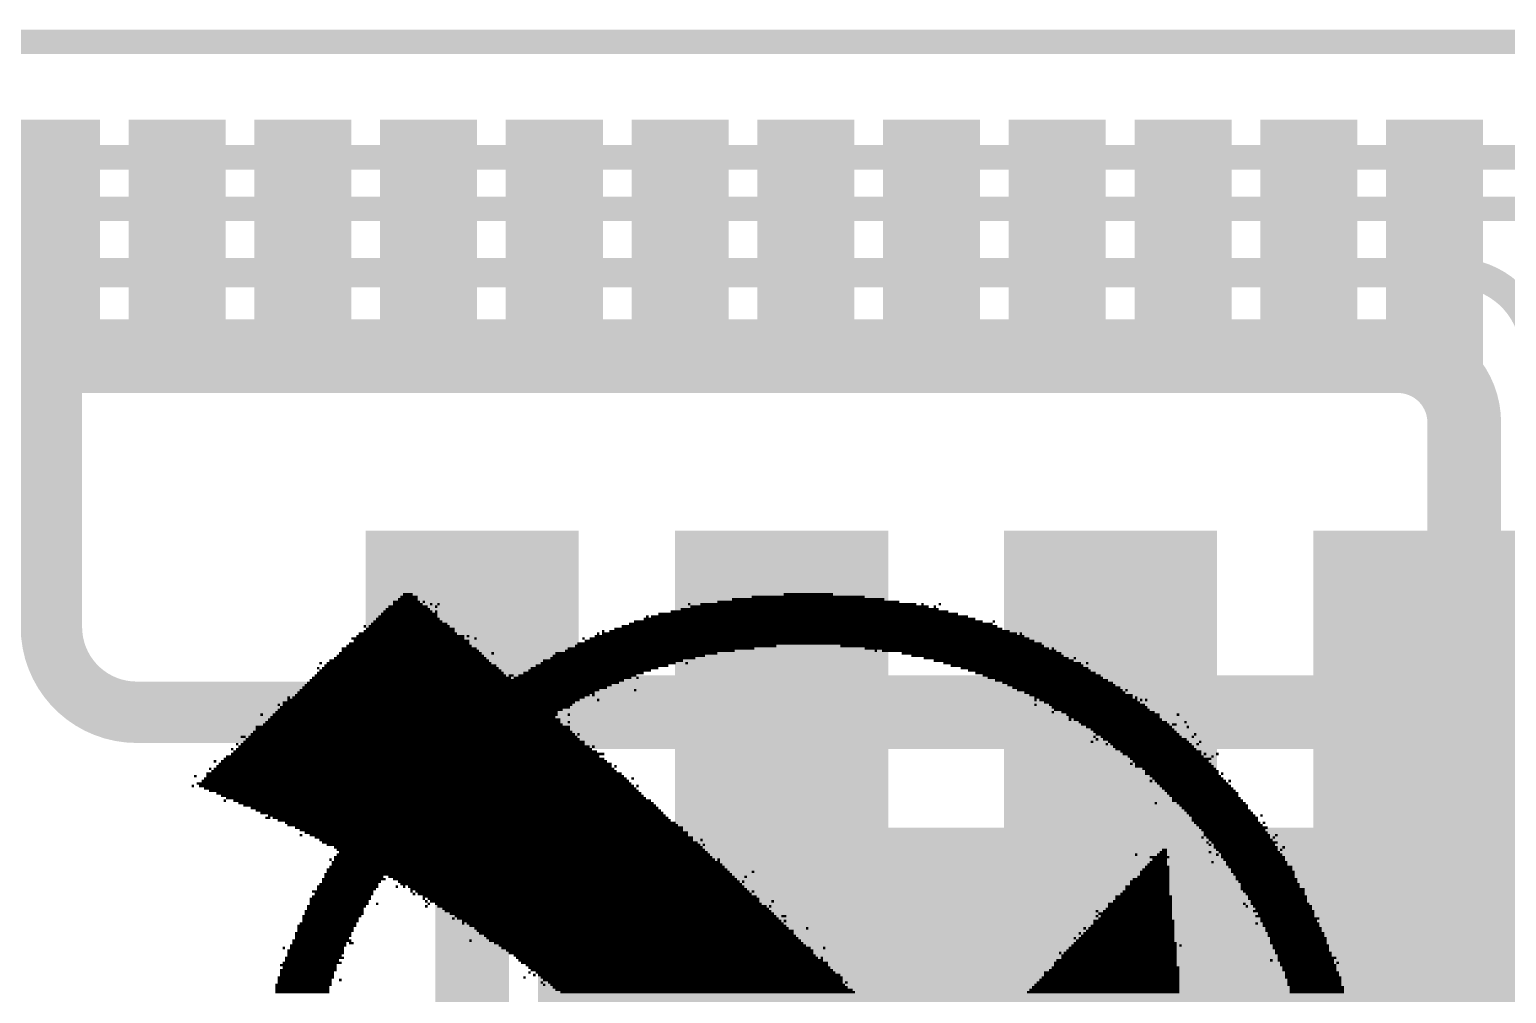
# Model space of a CAD drawing. Header units: millimetres. Extents: x 2.38 to 5.41, y 1.88 to 4.71.
# Drawn here: x 2.802 to 3.403, y 4.152 to 4.544 of the extents above; entities that cross this region are included whole.
import ezdxf

# ---------------------------------------------------------------- set-up
doc = ezdxf.new("R2010")
doc.units = ezdxf.units.MM
doc.header["$MEASUREMENT"] = 0
for name, color, linetype in [('BottomLayer', 5, 'Continuous'), ('BottomOverlay', 54, 'Continuous'), ('Mechanical2', 216, 'Continuous'), ('TopLayer', 1, 'Continuous'), ('TopPaste', 8, 'Continuous'), ('TopSolder', 216, 'Continuous')]:
    doc.layers.add(name, color=color, linetype=linetype)

# ---------------------------------------------------------------- blocks, each defined once
blk = doc.blocks.new('UC200T_37')
at = {"layer": 'TopLayer'}
for points in [[(-0.10236, -0.44291), (-0.02362, -0.44291), (-0.10236, -0.31299), (-0.02362, -0.31299)], [(0.02362, -0.44291), (0.10236, -0.44291), (0.02362, -0.31299), (0.10236, -0.31299)], [(0.15748, -0.44291), (0.23622, -0.44291), (0.15748, -0.31299), (0.23622, -0.31299)], [(0.28346, -0.44291), (0.3622, -0.44291), (0.28346, -0.31299), (0.3622, -0.31299)], [(-0.05315, -0.61024), (-0.05315, -0.51181), (-0.08465, -0.61024), (-0.08465, -0.51181)], [(-0.00197, -0.61024), (-0.00197, -0.51181), (-0.03346, -0.61024), (-0.03346, -0.51181)], [(0.04921, -0.61024), (0.04921, -0.51181), (0.01772, -0.61024), (0.01772, -0.51181)], [(0.10039, -0.61024), (0.10039, -0.51181), (0.0689, -0.61024), (0.0689, -0.51181)], [(0.15157, -0.61024), (0.15157, -0.51181), (0.12008, -0.61024), (0.12008, -0.51181)], [(0.20276, -0.61024), (0.20276, -0.51181), (0.17126, -0.61024), (0.17126, -0.51181)], [(0.25394, -0.61024), (0.25394, -0.51181), (0.22244, -0.61024), (0.22244, -0.51181)], [(0.30512, -0.61024), (0.30512, -0.51181), (0.27362, -0.61024), (0.27362, -0.51181)], [(0.3563, -0.61024), (0.3563, -0.51181), (0.3248, -0.61024), (0.3248, -0.51181)], [(0.40748, -0.61024), (0.40748, -0.51181), (0.37598, -0.61024), (0.37598, -0.51181)], [(0.45866, -0.61024), (0.45866, -0.51181), (0.42717, -0.61024), (0.42717, -0.51181)], [(0.50984, -0.61024), (0.50984, -0.51181), (0.47835, -0.61024), (0.47835, -0.51181)]]:
    blk.add_solid(points, dxfattribs=at)
at = {"layer": 'TopPaste'}
for points in [[(-0.10236, -0.44291), (-0.02362, -0.44291), (-0.10236, -0.31299), (-0.02362, -0.31299)], [(0.02362, -0.44291), (0.10236, -0.44291), (0.02362, -0.31299), (0.10236, -0.31299)], [(0.15748, -0.44291), (0.23622, -0.44291), (0.15748, -0.31299), (0.23622, -0.31299)], [(0.28346, -0.44291), (0.3622, -0.44291), (0.28346, -0.31299), (0.3622, -0.31299)], [(-0.05315, -0.61024), (-0.05315, -0.51181), (-0.08465, -0.61024), (-0.08465, -0.51181)], [(-0.00197, -0.61024), (-0.00197, -0.51181), (-0.03346, -0.61024), (-0.03346, -0.51181)], [(0.04921, -0.61024), (0.04921, -0.51181), (0.01772, -0.61024), (0.01772, -0.51181)], [(0.10039, -0.61024), (0.10039, -0.51181), (0.0689, -0.61024), (0.0689, -0.51181)], [(0.15157, -0.61024), (0.15157, -0.51181), (0.12008, -0.61024), (0.12008, -0.51181)], [(0.20276, -0.61024), (0.20276, -0.51181), (0.17126, -0.61024), (0.17126, -0.51181)], [(0.25394, -0.61024), (0.25394, -0.51181), (0.22244, -0.61024), (0.22244, -0.51181)], [(0.30512, -0.61024), (0.30512, -0.51181), (0.27362, -0.61024), (0.27362, -0.51181)], [(0.3563, -0.61024), (0.3563, -0.51181), (0.3248, -0.61024), (0.3248, -0.51181)], [(0.40748, -0.61024), (0.40748, -0.51181), (0.37598, -0.61024), (0.37598, -0.51181)], [(0.45866, -0.61024), (0.45866, -0.51181), (0.42717, -0.61024), (0.42717, -0.51181)], [(0.50984, -0.61024), (0.50984, -0.51181), (0.47835, -0.61024), (0.47835, -0.51181)]]:
    blk.add_solid(points, dxfattribs=at)
at = {"layer": 'TopSolder'}
for points in [[(-0.10636, -0.44691), (-0.01962, -0.44691), (-0.10636, -0.30899), (-0.01962, -0.30899)], [(0.01962, -0.44691), (0.10636, -0.44691), (0.01962, -0.30899), (0.10636, -0.30899)], [(0.15348, -0.44691), (0.24022, -0.44691), (0.15348, -0.30899), (0.24022, -0.30899)], [(0.27946, -0.44691), (0.3662, -0.44691), (0.27946, -0.30899), (0.3662, -0.30899)], [(-0.04915, -0.61424), (-0.04915, -0.50781), (-0.08865, -0.61424), (-0.08865, -0.50781)], [(0.00203, -0.61424), (0.00203, -0.50781), (-0.03746, -0.61424), (-0.03746, -0.50781)], [(0.05321, -0.61424), (0.05321, -0.50781), (0.01372, -0.61424), (0.01372, -0.50781)], [(0.10439, -0.61424), (0.10439, -0.50781), (0.0649, -0.61424), (0.0649, -0.50781)], [(0.15557, -0.61424), (0.15557, -0.50781), (0.11608, -0.61424), (0.11608, -0.50781)], [(0.20676, -0.61424), (0.20676, -0.50781), (0.16726, -0.61424), (0.16726, -0.50781)], [(0.25794, -0.61424), (0.25794, -0.50781), (0.21844, -0.61424), (0.21844, -0.50781)], [(0.30912, -0.61424), (0.30912, -0.50781), (0.26962, -0.61424), (0.26962, -0.50781)], [(0.3603, -0.61424), (0.3603, -0.50781), (0.3208, -0.61424), (0.3208, -0.50781)], [(0.41148, -0.61424), (0.41148, -0.50781), (0.37198, -0.61424), (0.37198, -0.50781)], [(0.46266, -0.61424), (0.46266, -0.50781), (0.42317, -0.61424), (0.42317, -0.50781)], [(0.51384, -0.61424), (0.51384, -0.50781), (0.47435, -0.61424), (0.47435, -0.50781)]]:
    blk.add_solid(points, dxfattribs=at)

msp = doc.modelspace()

# ---------------------------------------------------------------- linework, layer by layer
at = {"layer": 'BottomLayer'}
for points, const_width in [([(2.549, 4.492), (3.621, 4.492)], 0.01), ([(2.571, 4.471), (3.4182, 4.471)], 0.01), ([(2.588, 4.445), (3.382, 4.445)], 0.012), ([(2.554, 4.168), (2.797, 4.411)], 0.03), ([(2.797, 4.411), (3.359, 4.411)], 0.03), ([(3.386, 3.97468), (3.386, 4.384)], 0.03)]:
    msp.add_lwpolyline(points, dxfattribs=dict(at, const_width=const_width))
for points, const_width in [([(3.382, 4.445, -0.414214), (3.415, 4.412)], 0.012), ([(3.359, 4.411, -0.414214), (3.386, 4.384)], 0.03)]:
    msp.add_lwpolyline(points, format="xyb", dxfattribs=dict(at, const_width=const_width))
for points, const_width in [([(3.379, 4.445, 1), (3.385, 4.445, 1)], 0.006), ([(3.3515, 4.411, 1), (3.3665, 4.411, 1)], 0.015), ([(3.3785, 4.384, 1), (3.3935, 4.384, 1)], 0.015)]:
    msp.add_lwpolyline(points, format="xyb", close=True, dxfattribs=dict(at, const_width=const_width))
at = {"layer": 'BottomOverlay', "const_width": 0.001}
for points in [[(2.95, 4.311), (2.961, 4.311)], [(2.952, 4.312), (2.96, 4.312)], [(2.953, 4.313), (2.96, 4.313)], [(2.954, 4.314), (2.958, 4.314)], [(2.962, 4.311), (2.963, 4.311)], [(3.082, 4.311), (3.156, 4.311)], [(3.088, 4.312), (3.15, 4.312)], [(3.096, 4.313), (3.142, 4.313)], [(3.109, 4.314), (3.129, 4.314)], [(2.944, 4.305), (2.968, 4.305)], [(2.945, 4.306), (2.968, 4.306)], [(2.946, 4.307), (2.966, 4.307)], [(2.947, 4.308), (2.965, 4.308)], [(2.948, 4.309), (2.964, 4.309)], [(2.95, 4.31), (2.962, 4.31)], [(2.965, 4.31), (2.966, 4.31)], [(2.967, 4.309), (2.968, 4.309)], [(2.967, 4.307), (2.968, 4.307)], [(2.968, 4.31), (2.969, 4.31)], [(3.053, 4.305), (3.054, 4.305)], [(3.055, 4.305), (3.184, 4.305)], [(3.058, 4.306), (3.18, 4.306)], [(3.063, 4.307), (3.176, 4.307)], [(3.067, 4.308), (3.172, 4.308)], [(3.07, 4.31), (3.071, 4.31)], [(3.071, 4.309), (3.168, 4.309)], [(3.075, 4.31), (3.163, 4.31)], [(3.165, 4.31), (3.166, 4.31)], [(3.17, 4.309), (3.171, 4.309)], [(3.172, 4.31), (3.173, 4.31)], [(2.936, 4.298), (2.976, 4.298)], [(2.938, 4.301), (2.939, 4.301)], [(2.938, 4.299), (2.975, 4.299)], [(2.939, 4.3), (2.975, 4.3)], [(2.94, 4.301), (2.973, 4.301)], [(2.941, 4.302), (2.972, 4.302)], [(2.942, 4.303), (2.97, 4.303)], [(2.943, 4.304), (2.969, 4.304)], [(3.033, 4.298), (3.034, 4.298)], [(3.035, 4.299), (3.036, 4.299)], [(3.035, 4.298), (3.204, 4.298)], [(3.038, 4.299), (3.201, 4.299)], [(3.04, 4.3), (3.198, 4.3)], [(3.043, 4.301), (3.196, 4.301)], [(3.046, 4.302), (3.194, 4.302)], [(3.048, 4.303), (3.19, 4.303)], [(3.052, 4.304), (3.187, 4.304)], [(3.194, 4.303), (3.195, 4.303)], [(3.205, 4.298), (3.206, 4.298)], [(2.929, 4.292), (2.984, 4.292)], [(2.931, 4.293), (2.982, 4.293)], [(2.932, 4.294), (2.981, 4.294)], [(2.933, 4.296), (2.979, 4.296)], [(2.934, 4.295), (2.981, 4.295)], [(2.935, 4.297), (2.979, 4.297)], [(2.98, 4.297), (2.981, 4.297)], [(2.983, 4.296), (2.984, 4.296)], [(3.021, 4.292), (3.097, 4.292)], [(3.024, 4.293), (3.106, 4.293)], [(3.025, 4.294), (3.214, 4.294)], [(3.027, 4.296), (3.028, 4.296)], [(3.028, 4.295), (3.211, 4.295)], [(3.03, 4.296), (3.209, 4.296)], [(3.032, 4.297), (3.207, 4.297)], [(3.132, 4.293), (3.215, 4.293)], [(3.142, 4.292), (3.217, 4.292)], [(3.218, 4.292), (3.219, 4.292)], [(2.92, 4.286), (2.921, 4.286)], [(2.923, 4.286), (2.99, 4.286)], [(2.924, 4.287), (2.989, 4.287)], [(2.926, 4.288), (2.988, 4.288)], [(2.927, 4.289), (2.987, 4.289)], [(2.928, 4.29), (2.986, 4.29)], [(2.929, 4.291), (2.985, 4.291)], [(2.99, 4.29), (2.991, 4.29)], [(3.01, 4.286), (3.065, 4.286)], [(3.011, 4.287), (3.068, 4.287)], [(3.014, 4.288), (3.073, 4.288)], [(3.015, 4.289), (3.077, 4.289)], [(3.016, 4.29), (3.082, 4.29)], [(3.02, 4.291), (3.089, 4.291)], [(3.069, 4.286), (3.07, 4.286)], [(3.146, 4.291), (3.147, 4.291)], [(3.149, 4.291), (3.22, 4.291)], [(3.157, 4.29), (3.222, 4.29)], [(3.161, 4.289), (3.223, 4.289)], [(3.166, 4.288), (3.225, 4.288)], [(3.17, 4.287), (3.227, 4.287)], [(3.174, 4.286), (3.23, 4.286)], [(3.227, 4.288), (3.228, 4.288)], [(3.232, 4.286), (3.233, 4.286)], [(2.917, 4.28), (2.998, 4.28)], [(2.918, 4.281), (2.996, 4.281)], [(2.919, 4.284), (2.92, 4.284)], [(2.919, 4.282), (2.995, 4.282)], [(2.92, 4.283), (2.994, 4.283)], [(2.921, 4.284), (2.993, 4.284)], [(2.922, 4.285), (2.992, 4.285)], [(2.997, 4.281), (2.999, 4.281)], [(2.999, 4.28), (3.047, 4.28)], [(3.001, 4.281), (3.049, 4.281)], [(3.003, 4.282), (3.052, 4.282)], [(3.005, 4.283), (3.055, 4.283)], [(3.006, 4.284), (3.058, 4.284)], [(3.008, 4.285), (3.062, 4.285)], [(3.049, 4.28), (3.05, 4.28)], [(3.177, 4.285), (3.231, 4.285)], [(3.181, 4.284), (3.233, 4.284)], [(3.184, 4.283), (3.234, 4.283)], [(3.187, 4.282), (3.236, 4.282)], [(3.19, 4.281), (3.238, 4.281)], [(3.192, 4.28), (3.239, 4.28)], [(2.911, 4.274), (3.032, 4.274)], [(2.912, 4.275), (3.034, 4.275)], [(2.913, 4.276), (3.037, 4.276)], [(2.914, 4.277), (3.039, 4.277)], [(2.915, 4.278), (3.042, 4.278)], [(2.916, 4.279), (3.044, 4.279)], [(3.048, 4.275), (3.049, 4.275)], [(3.195, 4.279), (3.241, 4.279)], [(3.198, 4.278), (3.243, 4.278)], [(3.2, 4.277), (3.244, 4.277)], [(3.202, 4.276), (3.246, 4.276)], [(3.204, 4.275), (3.247, 4.275)], [(3.207, 4.274), (3.248, 4.274)], [(3.248, 4.275), (3.249, 4.275)], [(2.903, 4.269), (2.904, 4.269)], [(2.904, 4.268), (3.022, 4.268)], [(2.905, 4.27), (3.024, 4.27)], [(2.905, 4.269), (3.023, 4.269)], [(2.907, 4.272), (2.908, 4.272)], [(2.907, 4.271), (3.026, 4.271)], [(2.909, 4.272), (3.028, 4.272)], [(2.91, 4.273), (3.03, 4.273)], [(3.031, 4.273), (3.032, 4.273)], [(3.033, 4.271), (3.034, 4.271)], [(3.209, 4.273), (3.251, 4.273)], [(3.211, 4.272), (3.251, 4.272)], [(3.211, 4.271), (3.212, 4.271)], [(3.211, 4.269), (3.212, 4.269)], [(3.213, 4.271), (3.253, 4.271)], [(3.215, 4.27), (3.254, 4.27)], [(3.217, 4.269), (3.256, 4.269)], [(3.218, 4.268), (3.257, 4.268)], [(3.252, 4.272), (3.253, 4.272)], [(3.254, 4.271), (3.255, 4.271)], [(3.256, 4.271), (3.257, 4.271)], [(2.896, 4.265), (2.897, 4.265)], [(2.898, 4.262), (3.018, 4.262)], [(2.899, 4.263), (3.018, 4.263)], [(2.9, 4.264), (3.016, 4.264)], [(2.901, 4.265), (3.017, 4.265)], [(2.902, 4.266), (3.017, 4.266)], [(2.903, 4.267), (3.019, 4.267)], [(3.021, 4.265), (3.022, 4.265)], [(3.021, 4.262), (3.022, 4.262)], [(3.218, 4.266), (3.219, 4.266)], [(3.219, 4.267), (3.258, 4.267)], [(3.222, 4.266), (3.26, 4.266)], [(3.224, 4.265), (3.262, 4.265)], [(3.225, 4.264), (3.262, 4.264)], [(3.225, 4.263), (3.226, 4.263)], [(3.227, 4.263), (3.263, 4.263)], [(3.229, 4.262), (3.265, 4.262)], [(3.269, 4.265), (3.27, 4.265)], [(3.272, 4.262), (3.273, 4.262)], [(2.888, 4.256), (2.89, 4.256)], [(2.891, 4.256), (3.025, 4.256)], [(2.892, 4.257), (3.024, 4.257)], [(2.893, 4.258), (3.023, 4.258)], [(2.894, 4.26), (3.022, 4.26)], [(2.894, 4.259), (3.022, 4.259)], [(2.897, 4.261), (3.019, 4.261)], [(3.025, 4.257), (3.026, 4.257)], [(3.23, 4.261), (3.266, 4.261)], [(3.232, 4.26), (3.267, 4.26)], [(3.234, 4.259), (3.268, 4.259)], [(3.235, 4.258), (3.269, 4.258)], [(3.235, 4.256), (3.236, 4.256)], [(3.236, 4.257), (3.27, 4.257)], [(3.238, 4.256), (3.271, 4.256)], [(3.267, 4.261), (3.269, 4.261)], [(3.273, 4.26), (3.274, 4.26)], [(3.275, 4.256), (3.276, 4.256)], [(3.276, 4.257), (3.277, 4.257)], [(2.884, 4.251), (2.885, 4.251)], [(2.885, 4.25), (3.033, 4.25)], [(2.886, 4.253), (2.887, 4.253)], [(2.886, 4.251), (3.031, 4.251)], [(2.887, 4.252), (3.03, 4.252)], [(2.888, 4.253), (3.028, 4.253)], [(2.889, 4.254), (3.028, 4.254)], [(2.89, 4.255), (3.026, 4.255)], [(3.031, 4.252), (3.032, 4.252)], [(3.234, 4.254), (3.235, 4.254)], [(3.236, 4.255), (3.237, 4.255)], [(3.239, 4.255), (3.273, 4.255)], [(3.24, 4.253), (3.241, 4.253)], [(3.241, 4.254), (3.274, 4.254)], [(3.242, 4.253), (3.275, 4.253)], [(3.243, 4.252), (3.276, 4.252)], [(3.244, 4.251), (3.277, 4.251)], [(3.246, 4.25), (3.279, 4.25)], [(3.277, 4.253), (3.278, 4.253)], [(3.278, 4.254), (3.279, 4.254)], [(2.877, 4.246), (2.878, 4.246)], [(2.878, 4.244), (3.039, 4.244)], [(2.879, 4.245), (3.039, 4.245)], [(2.88, 4.246), (3.037, 4.246)], [(2.881, 4.247), (3.036, 4.247)], [(2.882, 4.248), (3.034, 4.248)], [(2.884, 4.249), (3.036, 4.249)], [(3.04, 4.244), (3.041, 4.244)], [(3.247, 4.249), (3.279, 4.249)], [(3.249, 4.248), (3.28, 4.248)], [(3.25, 4.247), (3.283, 4.247)], [(3.25, 4.245), (3.251, 4.245)], [(3.251, 4.246), (3.282, 4.246)], [(3.252, 4.245), (3.283, 4.245)], [(3.252, 4.244), (3.284, 4.244)], [(3.28, 4.249), (3.281, 4.249)], [(3.283, 4.248), (3.284, 4.248)], [(3.285, 4.249), (3.286, 4.249)], [(2.869, 4.24), (2.87, 4.24)], [(2.872, 4.238), (3.046, 4.238)], [(2.873, 4.239), (3.045, 4.239)], [(2.874, 4.241), (3.043, 4.241)], [(2.874, 4.24), (3.044, 4.24)], [(2.875, 4.243), (2.876, 4.243)], [(2.876, 4.242), (3.041, 4.242)], [(2.877, 4.243), (3.04, 4.243)], [(3.047, 4.239), (3.048, 4.239)], [(3.255, 4.243), (3.285, 4.243)], [(3.256, 4.242), (3.286, 4.242)], [(3.256, 4.241), (3.286, 4.241)], [(3.258, 4.24), (3.287, 4.24)], [(3.258, 4.238), (3.259, 4.238)], [(3.259, 4.239), (3.288, 4.239)], [(3.26, 4.238), (3.289, 4.238)], [(3.287, 4.241), (3.288, 4.241)], [(3.29, 4.238), (3.291, 4.238)], [(2.868, 4.236), (2.869, 4.236)], [(2.87, 4.237), (3.047, 4.237)], [(2.871, 4.236), (3.048, 4.236)], [(2.873, 4.235), (3.049, 4.235)], [(2.875, 4.234), (3.05, 4.234)], [(2.878, 4.233), (3.051, 4.233)], [(2.88, 4.232), (3.052, 4.232)], [(3.049, 4.236), (3.05, 4.236)], [(3.261, 4.237), (3.29, 4.237)], [(3.262, 4.236), (3.291, 4.236)], [(3.263, 4.235), (3.292, 4.235)], [(3.264, 4.234), (3.293, 4.234)], [(3.265, 4.233), (3.294, 4.233)], [(3.266, 4.232), (3.294, 4.232)], [(2.881, 4.23), (2.882, 4.23)], [(2.882, 4.231), (3.053, 4.231)], [(2.885, 4.23), (3.055, 4.23)], [(2.887, 4.229), (3.056, 4.229)], [(2.889, 4.228), (3.057, 4.228)], [(2.892, 4.227), (3.058, 4.227)], [(2.894, 4.226), (3.059, 4.226)], [(3.26, 4.229), (3.261, 4.229)], [(3.267, 4.231), (3.295, 4.231)], [(3.267, 4.23), (3.296, 4.23)], [(3.269, 4.229), (3.297, 4.229)], [(3.27, 4.228), (3.298, 4.228)], [(3.271, 4.227), (3.298, 4.227)], [(3.272, 4.226), (3.299, 4.226)], [(2.896, 4.225), (3.06, 4.225)], [(2.898, 4.223), (2.9, 4.223)], [(2.899, 4.224), (3.061, 4.224)], [(2.901, 4.223), (3.062, 4.223)], [(2.903, 4.222), (3.063, 4.222)], [(2.906, 4.221), (3.065, 4.221)], [(2.907, 4.22), (3.066, 4.22)], [(3.273, 4.225), (3.3, 4.225)], [(3.274, 4.224), (3.301, 4.224)], [(3.275, 4.223), (3.302, 4.223)], [(3.275, 4.222), (3.302, 4.222)], [(3.276, 4.221), (3.303, 4.221)], [(3.277, 4.22), (3.304, 4.22)], [(3.303, 4.224), (3.304, 4.224)], [(3.304, 4.221), (3.305, 4.221)], [(2.91, 4.219), (3.068, 4.219)], [(2.912, 4.218), (3.068, 4.218)], [(2.912, 4.216), (2.913, 4.216)], [(2.914, 4.217), (3.07, 4.217)], [(2.916, 4.216), (3.07, 4.216)], [(2.918, 4.215), (3.072, 4.215)], [(2.92, 4.214), (3.072, 4.214)], [(3.075, 4.214), (3.076, 4.214)], [(3.278, 4.219), (3.306, 4.219)], [(3.279, 4.218), (3.305, 4.218)], [(3.279, 4.215), (3.28, 4.215)], [(3.28, 4.217), (3.306, 4.217)], [(3.28, 4.216), (3.307, 4.216)], [(3.281, 4.215), (3.307, 4.215)], [(3.282, 4.214), (3.308, 4.214)], [(3.308, 4.215), (3.309, 4.215)], [(3.309, 4.216), (3.31, 4.216)], [(2.921, 4.213), (3.074, 4.213)], [(2.923, 4.212), (3.075, 4.212)], [(2.926, 4.211), (3.076, 4.211)], [(2.927, 4.21), (3.077, 4.21)], [(2.927, 4.208), (3.079, 4.208)], [(2.928, 4.209), (3.078, 4.209)], [(3.076, 4.212), (3.077, 4.212)], [(3.252, 4.208), (3.253, 4.208)], [(3.261, 4.208), (3.265, 4.208)], [(3.262, 4.209), (3.265, 4.209)], [(3.263, 4.21), (3.265, 4.21)], [(3.281, 4.213), (3.282, 4.213)], [(3.282, 4.212), (3.283, 4.212)], [(3.282, 4.209), (3.283, 4.209)], [(3.283, 4.213), (3.31, 4.213)], [(3.284, 4.212), (3.309, 4.212)], [(3.284, 4.211), (3.31, 4.211)], [(3.285, 4.21), (3.31, 4.21)], [(3.285, 4.208), (3.286, 4.208)], [(3.286, 4.209), (3.311, 4.209)], [(3.287, 4.208), (3.312, 4.208)], [(3.311, 4.21), (3.312, 4.21)], [(3.312, 4.211), (3.313, 4.211)], [(2.923, 4.202), (3.086, 4.202)], [(2.924, 4.206), (2.925, 4.206)], [(2.924, 4.203), (3.085, 4.203)], [(2.925, 4.205), (3.083, 4.205)], [(2.925, 4.204), (3.084, 4.204)], [(2.926, 4.207), (3.08, 4.207)], [(2.926, 4.206), (3.081, 4.206)], [(3.082, 4.206), (3.083, 4.206)], [(3.255, 4.202), (3.266, 4.202)], [(3.256, 4.203), (3.266, 4.203)], [(3.257, 4.204), (3.265, 4.204)], [(3.258, 4.207), (3.266, 4.207)], [(3.258, 4.205), (3.265, 4.205)], [(3.259, 4.206), (3.265, 4.206)], [(3.283, 4.205), (3.284, 4.205)], [(3.287, 4.207), (3.313, 4.207)], [(3.288, 4.206), (3.313, 4.206)], [(3.289, 4.205), (3.314, 4.205)], [(3.289, 4.204), (3.314, 4.204)], [(3.29, 4.203), (3.316, 4.203)], [(3.291, 4.202), (3.316, 4.202)], [(2.92, 4.196), (2.944, 4.196)], [(2.921, 4.198), (2.947, 4.198)], [(2.921, 4.197), (2.945, 4.197)], [(2.922, 4.2), (3.088, 4.2)], [(2.922, 4.199), (2.946, 4.199)], [(2.923, 4.201), (3.087, 4.201)], [(2.948, 4.199), (3.089, 4.199)], [(2.95, 4.198), (3.09, 4.198)], [(2.952, 4.197), (3.091, 4.197)], [(2.953, 4.196), (3.092, 4.196)], [(3.092, 4.197), (3.093, 4.197)], [(3.093, 4.199), (3.094, 4.199)], [(3.096, 4.201), (3.097, 4.201)], [(3.25, 4.197), (3.266, 4.197)], [(3.25, 4.196), (3.266, 4.196)], [(3.251, 4.198), (3.266, 4.198)], [(3.253, 4.199), (3.266, 4.199)], [(3.254, 4.201), (3.266, 4.201)], [(3.254, 4.2), (3.266, 4.2)], [(3.291, 4.201), (3.317, 4.201)], [(3.292, 4.2), (3.317, 4.2)], [(3.293, 4.199), (3.317, 4.199)], [(3.293, 4.198), (3.318, 4.198)], [(3.294, 4.197), (3.318, 4.197)], [(3.295, 4.196), (3.319, 4.196)], [(2.916, 4.19), (2.941, 4.19)], [(2.917, 4.193), (2.942, 4.193)], [(2.917, 4.191), (2.941, 4.191)], [(2.918, 4.192), (2.942, 4.192)], [(2.919, 4.195), (2.944, 4.195)], [(2.919, 4.194), (2.943, 4.194)], [(2.951, 4.195), (2.952, 4.195)], [(2.954, 4.195), (2.955, 4.195)], [(2.956, 4.195), (3.093, 4.195)], [(2.957, 4.194), (3.094, 4.194)], [(2.957, 4.193), (2.958, 4.193)], [(2.958, 4.192), (2.959, 4.192)], [(2.959, 4.193), (3.095, 4.193)], [(2.96, 4.192), (3.096, 4.192)], [(2.962, 4.191), (3.098, 4.191)], [(2.962, 4.19), (2.963, 4.19)], [(2.964, 4.19), (3.099, 4.19)], [(3.096, 4.193), (3.097, 4.193)], [(3.244, 4.191), (3.267, 4.191)], [(3.244, 4.19), (3.267, 4.19)], [(3.246, 4.192), (3.266, 4.192)], [(3.247, 4.193), (3.266, 4.193)], [(3.248, 4.195), (3.266, 4.195)], [(3.248, 4.194), (3.266, 4.194)], [(3.295, 4.195), (3.319, 4.195)], [(3.295, 4.194), (3.321, 4.194)], [(3.296, 4.193), (3.321, 4.193)], [(3.297, 4.192), (3.321, 4.192)], [(3.298, 4.191), (3.322, 4.191)], [(3.298, 4.19), (3.322, 4.19)], [(2.914, 4.185), (2.938, 4.185)], [(2.914, 4.184), (2.938, 4.184)], [(2.915, 4.187), (2.939, 4.187)], [(2.915, 4.186), (2.938, 4.186)], [(2.916, 4.189), (2.94, 4.189)], [(2.916, 4.188), (2.94, 4.188)], [(2.943, 4.188), (2.944, 4.188)], [(2.963, 4.189), (2.964, 4.189)], [(2.963, 4.187), (2.964, 4.187)], [(2.964, 4.188), (2.965, 4.188)], [(2.965, 4.189), (3.099, 4.189)], [(2.967, 4.188), (3.1, 4.188)], [(2.968, 4.187), (3.102, 4.187)], [(2.97, 4.186), (3.103, 4.186)], [(2.971, 4.185), (3.104, 4.185)], [(2.973, 4.184), (3.105, 4.184)], [(3.103, 4.187), (3.104, 4.187)], [(3.104, 4.189), (3.105, 4.189)], [(3.236, 4.185), (3.237, 4.185)], [(3.237, 4.184), (3.267, 4.184)], [(3.239, 4.185), (3.267, 4.185)], [(3.24, 4.186), (3.267, 4.186)], [(3.241, 4.188), (3.267, 4.188)], [(3.241, 4.187), (3.267, 4.187)], [(3.243, 4.189), (3.267, 4.189)], [(3.296, 4.188), (3.297, 4.188)], [(3.297, 4.187), (3.298, 4.187)], [(3.299, 4.189), (3.322, 4.189)], [(3.299, 4.188), (3.323, 4.188)], [(3.3, 4.187), (3.324, 4.187)], [(3.3, 4.185), (3.325, 4.185)], [(3.301, 4.186), (3.324, 4.186)], [(3.302, 4.184), (3.325, 4.184)], [(2.911, 4.179), (2.935, 4.179)], [(2.911, 4.178), (2.934, 4.178)], [(2.912, 4.18), (2.935, 4.18)], [(2.913, 4.183), (2.937, 4.183)], [(2.913, 4.182), (2.936, 4.182)], [(2.913, 4.181), (2.936, 4.181)], [(2.974, 4.182), (2.975, 4.182)], [(2.975, 4.183), (3.106, 4.183)], [(2.976, 4.182), (3.107, 4.182)], [(2.978, 4.181), (3.108, 4.181)], [(2.978, 4.18), (2.979, 4.18)], [(2.98, 4.18), (3.109, 4.18)], [(2.981, 4.179), (3.11, 4.179)], [(2.983, 4.178), (3.111, 4.178)], [(3.108, 4.183), (3.11, 4.183)], [(3.109, 4.181), (3.11, 4.181)], [(3.118, 4.178), (3.119, 4.178)], [(3.231, 4.178), (3.232, 4.178)], [(3.233, 4.178), (3.268, 4.178)], [(3.234, 4.179), (3.268, 4.179)], [(3.235, 4.181), (3.268, 4.181)], [(3.235, 4.18), (3.268, 4.18)], [(3.236, 4.183), (3.237, 4.183)], [(3.237, 4.182), (3.267, 4.182)], [(3.238, 4.183), (3.267, 4.183)], [(3.301, 4.183), (3.325, 4.183)], [(3.301, 4.18), (3.302, 4.18)], [(3.303, 4.182), (3.327, 4.182)], [(3.303, 4.181), (3.326, 4.181)], [(3.304, 4.18), (3.327, 4.18)], [(3.304, 4.179), (3.327, 4.179)], [(3.305, 4.178), (3.328, 4.178)], [(2.909, 4.173), (2.933, 4.173)], [(2.909, 4.172), (2.931, 4.172)], [(2.91, 4.176), (2.933, 4.176)], [(2.91, 4.175), (2.933, 4.175)], [(2.91, 4.174), (2.932, 4.174)], [(2.911, 4.177), (2.934, 4.177)], [(2.932, 4.172), (2.934, 4.172)], [(2.981, 4.173), (2.982, 4.173)], [(2.984, 4.177), (3.113, 4.177)], [(2.985, 4.176), (3.113, 4.176)], [(2.987, 4.175), (3.114, 4.175)], [(2.988, 4.174), (3.115, 4.174)], [(2.989, 4.173), (3.116, 4.173)], [(2.991, 4.172), (3.117, 4.172)], [(3.227, 4.174), (3.228, 4.174)], [(3.227, 4.172), (3.269, 4.172)], [(3.228, 4.173), (3.268, 4.173)], [(3.229, 4.176), (3.23, 4.176)], [(3.229, 4.174), (3.268, 4.174)], [(3.23, 4.175), (3.268, 4.175)], [(3.231, 4.176), (3.268, 4.176)], [(3.232, 4.177), (3.268, 4.177)], [(3.305, 4.177), (3.328, 4.177)], [(3.306, 4.176), (3.329, 4.176)], [(3.306, 4.175), (3.329, 4.175)], [(3.307, 4.174), (3.33, 4.174)], [(3.307, 4.173), (3.33, 4.173)], [(3.307, 4.172), (3.33, 4.172)], [(2.905, 4.17), (2.906, 4.17)], [(2.906, 4.166), (2.93, 4.166)], [(2.907, 4.169), (2.93, 4.169)], [(2.907, 4.168), (2.93, 4.168)], [(2.907, 4.167), (2.929, 4.167)], [(2.908, 4.171), (2.931, 4.171)], [(2.908, 4.17), (2.93, 4.17)], [(2.993, 4.171), (3.118, 4.171)], [(2.994, 4.17), (3.12, 4.17)], [(2.996, 4.169), (3.121, 4.169)], [(2.997, 4.168), (3.121, 4.168)], [(2.999, 4.167), (3.122, 4.167)], [(3, 4.166), (3.123, 4.166)], [(3.124, 4.166), (3.125, 4.166)], [(3.125, 4.17), (3.126, 4.17)], [(3.221, 4.168), (3.222, 4.168)], [(3.222, 4.167), (3.269, 4.167)], [(3.222, 4.166), (3.269, 4.166)], [(3.223, 4.168), (3.269, 4.168)], [(3.224, 4.169), (3.269, 4.169)], [(3.225, 4.17), (3.269, 4.17)], [(3.226, 4.171), (3.269, 4.171)], [(3.27, 4.171), (3.271, 4.171)], [(3.308, 4.171), (3.331, 4.171)], [(3.308, 4.17), (3.331, 4.17)], [(3.309, 4.169), (3.331, 4.169)], [(3.309, 4.168), (3.332, 4.168)], [(3.31, 4.167), (3.332, 4.167)], [(3.31, 4.166), (3.334, 4.166)], [(2.904, 4.163), (2.927, 4.163)], [(2.904, 4.161), (2.927, 4.161)], [(2.904, 4.16), (2.926, 4.16)], [(2.905, 4.164), (2.929, 4.164)], [(2.905, 4.162), (2.927, 4.162)], [(2.906, 4.165), (2.928, 4.165)], [(3.001, 4.165), (3.125, 4.165)], [(3.002, 4.164), (3.127, 4.164)], [(3.004, 4.163), (3.127, 4.163)], [(3.005, 4.162), (3.128, 4.162)], [(3.005, 4.16), (3.006, 4.16)], [(3.006, 4.161), (3.129, 4.161)], [(3.008, 4.16), (3.13, 4.16)], [(3.215, 4.16), (3.27, 4.16)], [(3.217, 4.161), (3.27, 4.161)], [(3.218, 4.162), (3.27, 4.162)], [(3.219, 4.164), (3.269, 4.164)], [(3.219, 4.163), (3.269, 4.163)], [(3.22, 4.165), (3.269, 4.165)], [(3.307, 4.165), (3.308, 4.165)], [(3.31, 4.165), (3.333, 4.165)], [(3.311, 4.164), (3.333, 4.164)], [(3.311, 4.163), (3.334, 4.163)], [(3.312, 4.162), (3.334, 4.162)], [(3.312, 4.161), (3.334, 4.161)], [(3.313, 4.16), (3.335, 4.16)], [(3.334, 4.164), (3.335, 4.164)], [(2.902, 4.155), (2.925, 4.155)], [(2.902, 4.154), (2.924, 4.154)], [(2.903, 4.158), (2.926, 4.158)], [(2.903, 4.157), (2.925, 4.157)], [(2.903, 4.156), (2.925, 4.156)], [(2.904, 4.159), (2.926, 4.159)], [(2.928, 4.157), (2.929, 4.157)], [(3.003, 4.158), (3.004, 4.158)], [(3.007, 4.159), (3.008, 4.159)], [(3.009, 4.159), (3.132, 4.159)], [(3.01, 4.158), (3.133, 4.158)], [(3.01, 4.156), (3.011, 4.156)], [(3.011, 4.157), (3.133, 4.157)], [(3.011, 4.155), (3.012, 4.155)], [(3.013, 4.156), (3.133, 4.156)], [(3.014, 4.155), (3.134, 4.155)], [(3.015, 4.154), (3.135, 4.154)], [(3.134, 4.156), (3.135, 4.156)], [(3.21, 4.154), (3.27, 4.154)], [(3.211, 4.155), (3.27, 4.155)], [(3.212, 4.156), (3.27, 4.156)], [(3.213, 4.157), (3.27, 4.157)], [(3.214, 4.158), (3.27, 4.158)], [(3.215, 4.159), (3.27, 4.159)], [(3.313, 4.159), (3.335, 4.159)], [(3.313, 4.158), (3.336, 4.158)], [(3.314, 4.157), (3.336, 4.157)], [(3.314, 4.156), (3.336, 4.156)], [(3.314, 4.155), (3.336, 4.155)], [(3.315, 4.154), (3.337, 4.154)], [(2.902, 4.153), (2.924, 4.153)], [(2.902, 4.152), (2.924, 4.152)], [(3.016, 4.153), (3.137, 4.153)], [(3.018, 4.152), (3.138, 4.152)], [(3.208, 4.152), (3.27, 4.152)], [(3.209, 4.153), (3.27, 4.153)], [(3.315, 4.153), (3.337, 4.153)], [(3.315, 4.152), (3.337, 4.152)]]:
    msp.add_lwpolyline(points, dxfattribs=at)
at = {"layer": 'Mechanical2', "const_width": 0.01}
msp.add_lwpolyline([(2.555, 4.539), (5.24, 4.539)], dxfattribs=at)
at = {"layer": 'TopLayer'}
for points, const_width in [([(2.8109, 4.30072), (2.8109, 4.45405)], 0.025), ([(2.98216, 4.082), (2.98216, 4.27098)], 0.03), ([(2.98713, 4.266), (3.62869, 4.266)], 0.03), ([(2.84561, 4.266), (2.98, 4.266)], 0.025)]:
    msp.add_lwpolyline(points, dxfattribs=dict(at, const_width=const_width))
for points, const_width in [([(2.84561, 4.266, -0.414214), (2.8109, 4.30072)], 0.025), ([(2.98713, 4.266, -0.414214), (2.98216, 4.27098)], 0.03)]:
    msp.add_lwpolyline(points, format="xyb", dxfattribs=dict(at, const_width=const_width))
for points, const_width in [([(2.80465, 4.30072, 1), (2.81715, 4.30072, 1)], 0.0125), ([(2.97466, 4.27098, 1), (2.98966, 4.27098, 1)], 0.015), ([(2.97963, 4.266, 1), (2.99463, 4.266, 1)], 0.015), ([(2.83936, 4.266, 1), (2.85186, 4.266, 1)], 0.0125)]:
    msp.add_lwpolyline(points, format="xyb", close=True, dxfattribs=dict(at, const_width=const_width))
msp.add_solid([(3.009, 3.543), (3.602, 3.543), (3.009, 4.219), (3.602, 4.219)], dxfattribs=at)

# ---------------------------------------------------------------- block references
at = {"rotation": 180}
msp.add_blockref('UC200T_37', (3.30499, 3.89302), dxfattribs=at)

doc.saveas('drawing.dxf')
